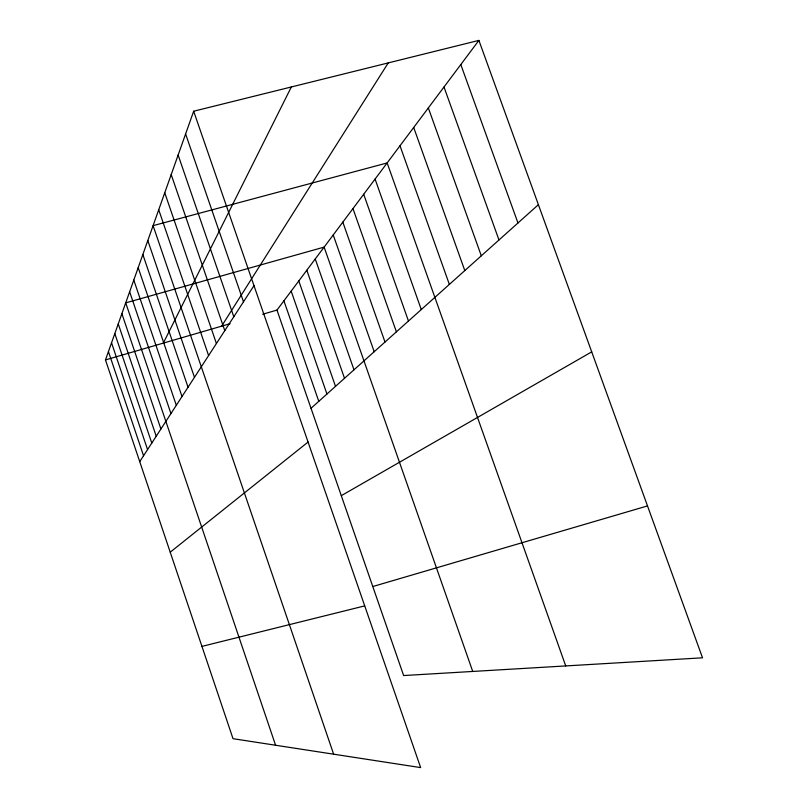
<?xml version="1.0" encoding="UTF-8"?>
<svg xmlns="http://www.w3.org/2000/svg" width="808" height="808" viewBox="0 0 808 808"><rect width="100%" height="100%" fill="white"/><g stroke="black" fill="none" stroke-linecap="round" stroke-linejoin="round"><path stroke-width="1.21" d="M193.667 111.221L420.645 767.6L233.017 738.684L105.474 359.913L193.667 111.221L478.892 40.4L702.526 657.813L403.636 675.549L276.982 310.08L478.892 40.4M163.317 343.107L291.334 86.971M221.614 326.169L388.244 62.913M139.733 461.641L253.985 285.648M311.019 408.282L538.401 204.687M170.225 552.197L308.07 442.047M341.299 495.668L591.709 351.874M372.791 586.537L647.501 505.919M105.474 359.913L230.088 323.705M262.62 314.251L276.982 310.08M201.939 646.39L364.721 605.889M460.802 64.559L517.968 222.988M443.996 87.012L498.98 239.986M428.331 107.939L481.305 255.813M413.696 127.482L464.802 270.589M400 145.773L449.359 284.416M565.731 665.933L387.153 162.943L153.096 225.654L333.633 754.187M375.074 179.073L421.271 309.555M363.691 194.263L408.474 321.029M352.965 208.595L396.395 331.836M342.824 222.139L384.992 342.047M333.229 234.956L374.195 351.712M472.731 671.448L324.129 247.107L125.715 302.859L275.579 745.249M315.251 258.974L353.985 369.811M306.818 270.236L344.511 378.296M298.798 280.942L335.502 386.355M291.173 291.122L326.947 394.021M283.911 300.829L318.786 401.324M185.608 133.977L243.491 301.808M178.134 155.045L233.795 316.756M171.205 174.589L224.786 330.624M164.751 192.789L216.413 343.521M158.722 209.767L208.605 355.55M147.814 240.542L194.465 377.326M142.854 254.52L188.042 387.224M138.188 267.67L182.002 396.526M133.795 280.073L176.316 405.293M129.644 291.789L170.942 413.565M121.877 313.666L160.913 429.018M118.251 323.897L156.227 436.229M114.817 333.593L151.783 443.077M111.544 342.804L147.561 449.581M108.434 351.571L143.551 455.762"/></g></svg>
